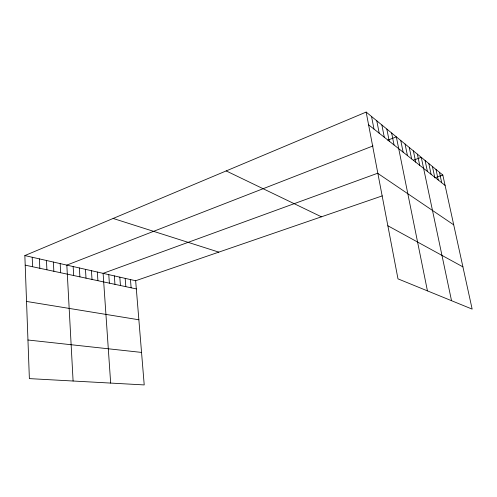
<?xml version="1.0" encoding="UTF-8"?>
<svg xmlns="http://www.w3.org/2000/svg" width="497" height="497" viewBox="0 0 497 497"><rect width="100%" height="100%" fill="white"/><g stroke="black" fill="none" stroke-linecap="round" stroke-linejoin="round"><path stroke-width="0.75" d="M24.85 255.576L135.656 280.743L144.217 384.926L29.373 378.615L24.85 255.576L366.159 112.073L442.821 175.043L472.15 309.109L397.985 278.86L366.159 112.073M373.023 145.925L66.828 265.112L73.096 381.019M387.766 140.185L396.333 136.855L427.439 290.875M377.701 173.229L103.103 273.35L110.663 383.081M413.342 160.233L421.276 157.344L451.531 300.704M135.656 280.743L382.261 195.88M434.763 177.814L442.821 175.043M27.95 340.004L141.546 352.416M26.534 301.449L138.868 319.782M25.204 265.156L136.327 288.919M113.136 218.456L218.817 252.128M226.185 170.925L321.429 216.816M387.853 225.756L462.906 266.864M377.869 173.428L453.718 224.837M368.588 124.803L445.095 185.424M439.435 172.26L441.721 182.747M435.975 169.415L438.267 180.013M432.427 166.501L434.732 177.212M428.799 163.519L431.11 174.341M425.078 160.469L427.401 171.403M417.374 154.138L419.716 165.315M413.374 150.852L415.728 162.152M409.273 147.485L411.634 158.91M405.067 144.031L407.441 155.586M400.756 140.489L403.135 152.175M391.648 133.003L394.04 144.975M386.834 129.052L389.238 141.167M381.882 124.989L384.293 137.247M376.794 120.802L379.211 133.221M371.551 116.503L373.98 129.071M130.463 279.562L131.127 287.806M125.182 278.363L125.828 286.67M119.808 277.146L120.442 285.52M114.341 275.903L114.956 284.346M108.768 274.636L109.377 283.153M97.331 272.039L97.909 280.699M91.454 270.703L92.013 279.438M85.472 269.343L86.012 278.158M79.371 267.958L79.899 276.848M73.158 266.547L73.668 275.518M60.18 263.603L60.646 272.735M53.396 262.062L53.844 271.281M46.476 260.49L46.898 269.796M39.412 258.881L39.816 268.281M32.206 257.247L32.585 266.734"/></g></svg>
